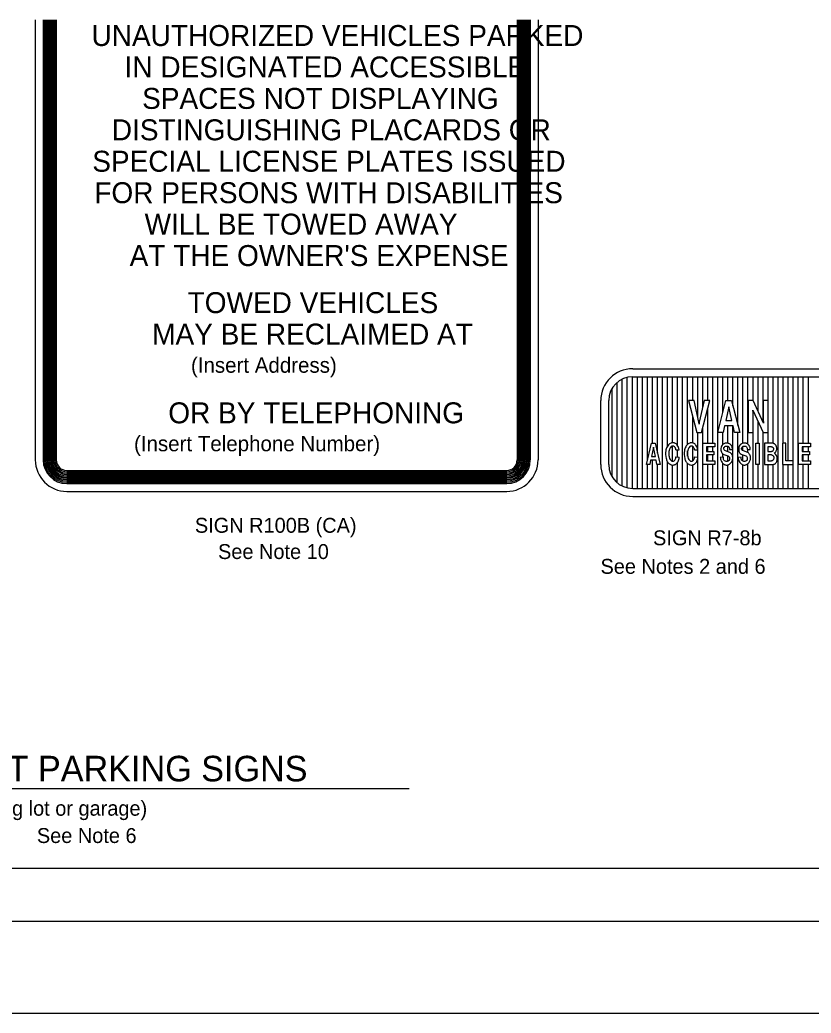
# Model space of a CAD drawing. Extents: x -893 to 867, y -474 to 712.
# Drawn here: x -92.1 to 279.6, y -474 to -7.6 of the extents above; entities that cross this region are included whole.
import ezdxf

# ---------------------------------------------------------------- set-up
doc = ezdxf.new("R2010")
doc.units = 0
for name, color, linetype in [('10 Sheet Format', 7, 'Continuous'), ('57 Undefined', 7, 'Continuous'), ('60 Nongeo Data', 7, 'Continuous')]:
    doc.layers.add(name, color=color, linetype=linetype)

msp = doc.modelspace()

# ---------------------------------------------------------------- linework, layer by layer
at = {"layer": '10 Sheet Format'}
msp.add_line((-813.45, -406.04), (811.54, -406.04), dxfattribs=at)
for points in [[(-893.46, -474.04), (866.54, -474.04), (866.54, 711.96), (-893.46, 711.96)], [(-863.43, 668.96), (836.57, 668.96), (836.57, -431.04), (-863.43, -431.04)], [(-863.43, 668.96), (836.57, 668.96), (836.57, -431.04), (-863.43, -431.04)]]:
    msp.add_lwpolyline(points, close=True, dxfattribs=at)
at = {"layer": '57 Undefined'}
msp.add_line((-189.65, -368.55), (90.8, -368.55), dxfattribs=at)
at = {"layer": '60 Nongeo Data'}
for p, q in [((-84.85, -7.58), (-84.85, -214.27)), ((-81.16, -7.58), (-81.16, -214.27)), ((-80.54, -7.58), (-80.54, -214.27)), ((-79.93, -7.58), (-79.93, -214.27)), ((-79.31, -7.58), (-79.31, -214.27)), ((-78.7, -7.58), (-78.7, -214.27)), ((-78.08, -7.58), (-78.08, -214.27)), ((-77.47, -7.58), (-77.47, -214.27)), ((-76.85, -7.58), (-76.85, -214.27)), ((-76.24, -7.58), (-76.24, -214.27)), ((-75.62, -7.58), (-75.62, -214.27)), ((-75.01, -7.58), (-75.01, -214.27)), ((141.53, -7.58), (141.53, -214.27)), ((142.14, -7.58), (142.14, -214.27)), ((142.76, -7.58), (142.76, -214.27)), ((143.37, -7.58), (143.37, -214.27)), ((143.99, -7.58), (143.99, -214.27)), ((144.6, -7.58), (144.6, -214.27)), ((145.22, -7.58), (145.22, -214.27)), ((145.83, -7.58), (145.83, -214.27)), ((146.45, -7.58), (146.45, -214.27)), ((147.07, -7.58), (147.07, -214.27)), ((147.68, -7.58), (147.68, -214.27)), ((151.37, -7.58), (151.37, -214.27)), ((195.8, -171.4), (285.8, -171.4)), ((190.92, -226.51), (190.92, -176.3)), ((193.28, -227.34), (193.28, -175.46)), ((195.64, -227.65), (195.64, -175.16)), ((195.8, -175.15), (285.8, -175.15)), ((198, -227.65), (198, -175.15)), ((200.36, -227.65), (200.36, -175.15)), ((202.73, -214.3), (202.73, -175.15)), ((205.09, -206.4), (205.09, -175.15)), ((207.45, -211), (207.45, -175.15)), ((209.81, -227.65), (209.81, -175.15)), ((212.18, -207.78), (212.18, -175.15)), ((214.54, -206.17), (214.54, -175.15)), ((216.9, -207.52), (216.9, -175.15)), ((219.26, -227.65), (219.26, -175.15)), ((221.62, -206.92), (221.62, -175.15)), ((223.99, -186.4), (223.99, -175.15)), ((226.35, -194.06), (226.35, -175.15)), ((228.71, -189.31), (228.71, -175.15)), ((231.07, -186.4), (231.07, -175.15)), ((233.43, -206.4), (233.43, -175.15)), ((235.8, -227.65), (235.8, -175.15)), ((238.16, -192.16), (238.16, -175.15)), ((240.52, -186.4), (240.52, -175.15)), ((242.88, -188.86), (242.88, -175.15)), ((245.25, -198.15), (245.25, -175.15)), ((247.61, -206.27), (247.61, -175.15)), ((249.97, -206.88), (249.97, -175.15)), ((252.33, -186.4), (252.33, -175.15)), ((254.69, -191.45), (254.69, -175.15)), ((257.06, -196.51), (257.06, -175.15)), ((259.42, -186.4), (259.42, -175.15)), ((261.78, -206.44), (261.78, -175.15)), ((264.14, -227.65), (264.14, -175.15)), ((266.51, -206.4), (266.51, -175.15)), ((268.87, -214.67), (268.87, -175.15)), ((271.23, -227.65), (271.23, -175.15)), ((273.59, -227.65), (273.59, -175.15)), ((275.95, -206.4), (275.95, -175.15)), ((278.32, -206.4), (278.32, -175.15)), ((186.19, -222.22), (186.19, -180.57)), ((188.55, -224.98), (188.55, -177.83)), ((180.8, -216.4), (180.8, -186.4)), ((184.55, -216.4), (184.55, -186.4)), ((259.51, -201.4), (259.51, -186.4)), ((231.07, -206.4), (231.07, -190.03)), ((223.99, -206.24), (223.99, -193.84)), ((228.71, -227.65), (228.71, -199.31)), ((240.52, -206.24), (240.52, -198.21)), ((242.88, -227.65), (242.88, -198.21)), ((254.69, -206.4), (254.69, -196.13)), ((226.35, -212.93), (226.35, -201.4)), ((238.16, -206.93), (238.16, -201.4)), ((245.25, -227.65), (245.25, -201.4)), ((252.33, -227.65), (252.33, -201.4)), ((257.06, -227.65), (257.06, -201.2)), ((259.42, -206.4), (259.42, -201.4)), ((214.54, -214.82), (214.54, -207.76)), ((216.9, -212.9), (216.9, -209.51)), ((223.99, -214.64), (223.99, -207.88)), ((231.07, -210.26), (231.07, -208.06)), ((233.43, -210.26), (233.43, -208.06)), ((240.52, -210.42), (240.52, -207.81)), ((247.61, -209.92), (247.61, -207.91)), ((249.97, -210.83), (249.97, -209.38)), ((275.95, -210.26), (275.95, -208.06)), ((278.32, -210.26), (278.32, -208.06)), ((205.09, -227.65), (205.09, -214.28)), ((221.62, -212.51), (221.62, -210.01)), ((226.35, -227.65), (226.35, -213.45)), ((231.07, -214.59), (231.07, -211.91)), ((233.43, -214.59), (233.43, -211.91)), ((238.16, -213.03), (238.16, -211.46)), ((240.52, -214.8), (240.52, -212.38)), ((247.61, -214.8), (247.61, -211.95)), ((275.95, -214.59), (275.95, -211.91)), ((278.32, -214.59), (278.32, -211.91)), ((-70.08, -219.19), (136.61, -219.19)), ((202.73, -227.65), (202.73, -216.4)), ((207.45, -227.65), (207.45, -216.4)), ((212.18, -227.65), (212.18, -215.05)), ((214.54, -227.65), (214.54, -216.64)), ((216.9, -227.65), (216.9, -215.28)), ((221.62, -227.65), (221.62, -215.89)), ((223.99, -227.65), (223.99, -216.55)), ((231.07, -227.65), (231.07, -216.4)), ((233.43, -227.65), (233.43, -216.4)), ((238.16, -227.65), (238.16, -215.81)), ((240.52, -227.65), (240.52, -216.55)), ((247.61, -227.65), (247.61, -216.54)), ((249.97, -227.65), (249.97, -215.95)), ((254.69, -227.65), (254.69, -216.4)), ((259.42, -227.65), (259.42, -216.4)), ((261.78, -227.65), (261.78, -216.34)), ((266.51, -227.65), (266.51, -216.4)), ((268.87, -227.65), (268.87, -216.4)), ((275.95, -227.65), (275.95, -216.4)), ((278.32, -227.65), (278.32, -216.4)), ((-70.08, -219.81), (136.61, -219.81)), ((-70.08, -220.42), (136.61, -220.42)), ((-70.08, -221.04), (136.61, -221.04)), ((-70.08, -221.65), (136.61, -221.65)), ((-70.08, -222.27), (136.61, -222.27)), ((-70.08, -222.88), (136.61, -222.88)), ((-70.08, -223.5), (136.61, -223.5)), ((-70.08, -224.11), (136.61, -224.11)), ((-70.08, -224.73), (136.61, -224.73)), ((-70.08, -225.34), (136.61, -225.34)), ((195.8, -227.65), (285.8, -227.65)), ((-70.08, -229.03), (136.61, -229.03)), ((195.8, -231.4), (285.8, -231.4))]:
    msp.add_line(p, q, dxfattribs=at)
for points in [[(222.09, -186.4), (225.91, -201.4), (228.18, -201.4), (231.99, -186.4), (229.36, -186.4), (227.09, -196.56), (227, -197.39), (226.91, -196.56), (224.64, -186.4), (222.09, -186.4)], [(235.81, -201.4), (239.62, -186.4), (242.26, -186.4), (246.07, -201.4), (243.62, -201.4), (242.98, -198.21), (238.99, -198.21), (238.26, -201.4), (235.81, -201.4)], [(249.98, -186.4), (249.98, -201.4), (252.34, -201.4), (252.34, -192.07), (252.25, -190.89), (257.15, -201.4), (259.51, -201.4), (259.51, -186.4), (257.15, -186.4), (257.15, -195.26), (257.24, -196.91), (252.34, -186.4), (249.98, -186.4)], [(240.99, -189.24), (239.53, -195.73), (242.44, -195.73), (240.99, -189.24)], [(202.21, -216.4), (204.65, -206.4), (206.33, -206.4), (208.77, -216.4), (207.2, -216.4), (206.8, -214.28), (204.24, -214.28), (203.78, -216.4), (202.21, -216.4)], [(205.52, -208.29), (204.59, -212.62), (206.45, -212.62), (205.52, -208.29)], [(217.58, -209.47), (217.52, -208.92), (217.35, -208.37), (217.18, -207.98), (217.06, -207.74), (216.77, -207.35), (216.6, -207.11), (216.36, -206.87), (216.19, -206.72), (215.96, -206.56), (215.67, -206.4), (215.49, -206.32), (215.26, -206.24), (214.8, -206.17), (214.57, -206.17), (214.1, -206.24), (213.87, -206.32), (213.35, -206.56), (213.12, -206.72), (212.83, -206.95), (212.59, -207.19), (212.25, -207.66), (211.96, -208.13), (211.72, -208.61), (211.55, -209.08), (211.43, -209.55), (211.38, -209.94), (211.32, -210.26), (211.26, -210.65), (211.26, -211.2), (211.26, -211.91), (211.32, -212.46), (211.38, -212.86), (211.49, -213.41), (211.61, -213.88), (211.72, -214.2), (211.9, -214.59), (212.07, -214.91), (212.3, -215.22), (212.54, -215.54), (212.83, -215.85), (213, -216.01), (213.12, -216.09), (213.35, -216.24), (213.58, -216.4), (213.81, -216.48), (213.99, -216.56), (214.45, -216.64), (214.74, -216.64), (215.2, -216.56), (215.44, -216.48), (215.67, -216.4), (215.84, -216.32), (216.07, -216.17), (216.19, -216.09), (216.36, -215.93), (216.6, -215.69), (216.71, -215.54), (216.83, -215.38), (216.94, -215.22), (217.12, -214.91), (217.29, -214.51), (217.47, -214.04), (217.58, -213.57), (217.64, -212.94)], [(216.07, -209.55), (216.02, -209), (215.96, -208.84), (215.84, -208.53), (215.67, -208.29), (215.55, -208.13), (215.44, -208.06), (215.26, -207.9), (215.09, -207.82), (214.86, -207.74), (214.68, -207.74), (214.22, -207.82), (213.93, -207.98), (213.52, -208.37), (213.41, -208.53), (213.23, -208.84), (213.06, -209.31), (212.94, -209.63), (212.88, -209.94), (212.83, -210.18), (212.77, -210.65), (212.77, -211.05), (212.77, -211.13), (212.77, -211.52), (212.77, -211.76), (212.83, -212.23), (212.88, -212.62), (212.94, -212.94), (213.06, -213.25), (213.17, -213.57), (213.41, -214.04), (213.75, -214.43), (214.04, -214.67), (214.22, -214.75), (214.57, -214.83), (214.74, -214.83), (215.03, -214.75), (215.32, -214.59), (215.55, -214.43), (215.78, -214.12), (215.96, -213.8), (216.07, -213.49), (216.13, -212.86)], [(216.07, -209.55), (217.58, -209.47)], [(226.34, -209.47), (226.28, -208.92), (226.11, -208.37), (225.93, -207.98), (225.82, -207.74), (225.53, -207.35), (225.35, -207.11), (225.12, -206.87), (224.95, -206.72), (224.71, -206.56), (224.42, -206.4), (224.25, -206.32), (224.02, -206.24), (223.55, -206.17), (223.32, -206.17), (222.86, -206.24), (222.63, -206.32), (222.1, -206.56), (221.87, -206.72), (221.58, -206.95), (221.35, -207.19), (221, -207.66), (220.71, -208.13), (220.48, -208.61), (220.31, -209.08), (220.19, -209.55), (220.13, -209.94), (220.07, -210.26), (220.02, -210.65), (220.02, -211.2), (220.02, -211.91), (220.07, -212.46), (220.13, -212.86), (220.25, -213.41), (220.36, -213.88), (220.48, -214.2), (220.65, -214.59), (220.83, -214.91), (221.06, -215.22), (221.29, -215.54), (221.58, -215.85), (221.76, -216.01), (221.87, -216.09), (222.1, -216.24), (222.34, -216.4), (222.57, -216.48), (222.74, -216.56), (223.21, -216.64), (223.5, -216.64), (223.96, -216.56), (224.19, -216.48), (224.42, -216.4), (224.6, -216.32), (224.83, -216.17), (224.95, -216.09), (225.12, -215.93), (225.35, -215.69), (225.47, -215.54), (225.58, -215.38), (225.7, -215.22), (225.87, -214.91), (226.05, -214.51), (226.22, -214.04), (226.34, -213.57), (226.4, -212.94)], [(224.83, -209.55), (224.77, -209), (224.71, -208.84), (224.6, -208.53), (224.42, -208.29), (224.31, -208.13), (224.19, -208.06), (224.02, -207.9), (223.84, -207.82), (223.61, -207.74), (223.44, -207.74), (222.97, -207.82), (222.68, -207.98), (222.28, -208.37), (222.16, -208.53), (221.99, -208.84), (221.81, -209.31), (221.7, -209.63), (221.64, -209.94), (221.58, -210.18), (221.52, -210.65), (221.52, -211.05), (221.52, -211.13), (221.52, -211.52), (221.52, -211.76), (221.58, -212.23), (221.64, -212.62), (221.7, -212.94), (221.81, -213.25), (221.93, -213.57), (222.16, -214.04), (222.51, -214.43), (222.8, -214.67), (222.97, -214.75), (223.32, -214.83), (223.5, -214.83), (223.79, -214.75), (224.08, -214.59), (224.31, -214.43), (224.54, -214.12), (224.71, -213.8), (224.83, -213.49), (224.89, -212.86)], [(224.83, -209.55), (226.34, -209.47)], [(228.77, -216.4), (228.77, -206.4), (234.46, -206.4), (234.46, -208.06), (230.45, -208.06), (230.45, -210.26), (233.93, -210.26), (233.93, -211.91), (230.45, -211.91), (230.45, -214.59), (234.46, -214.59), (234.46, -216.4), (228.77, -216.4)], [(238.05, -207.03), (237.82, -207.27), (237.53, -207.74), (237.36, -208.29), (237.24, -208.92), (237.24, -209.63), (237.3, -210.1), (237.47, -210.65), (237.7, -210.97), (237.94, -211.28), (238.34, -211.6), (238.69, -211.76), (240.54, -212.39), (240.83, -212.54), (241.12, -212.78), (241.3, -213.17), (241.3, -213.57), (241.3, -213.8)], [(238.05, -207.03), (238.23, -206.87), (238.4, -206.72), (238.52, -206.64), (238.75, -206.48), (239.1, -206.32), (239.33, -206.24), (239.73, -206.17), (239.85, -206.17), (240.08, -206.17), (240.54, -206.24), (240.72, -206.32), (240.89, -206.4), (241.18, -206.56), (241.41, -206.72), (241.53, -206.8), (241.7, -206.95)], [(238.63, -209), (238.63, -208.76), (238.69, -208.45), (238.86, -208.21), (239.15, -207.98), (239.38, -207.82), (239.56, -207.74), (239.85, -207.74), (240.2, -207.74), (240.54, -207.82), (240.78, -207.98), (240.95, -208.13), (241.12, -208.45), (241.24, -208.76), (241.3, -209.39)], [(242.63, -214.43), (242.69, -214.35), (242.75, -214.04), (242.81, -213.65), (242.81, -213.25), (242.81, -213.02), (242.75, -212.7), (242.63, -212.23), (242.57, -211.99), (242.4, -211.68), (242.23, -211.36), (242.05, -211.2), (241.82, -210.97), (241.47, -210.73), (241.01, -210.57), (240.72, -210.5), (239.44, -210.02), (239.04, -209.79), (238.86, -209.63), (238.75, -209.47), (238.63, -209.24), (238.63, -209)], [(241.3, -209.39), (242.69, -209.31), (242.63, -208.92), (242.57, -208.53), (242.46, -208.13), (242.34, -207.9), (242.17, -207.5), (241.99, -207.27), (241.7, -206.95)], [(246.4, -207.03), (246.17, -207.27), (245.88, -207.74), (245.71, -208.29), (245.59, -208.92), (245.59, -209.63), (245.65, -210.1), (245.82, -210.65), (246.05, -210.97), (246.29, -211.28), (246.69, -211.6), (247.04, -211.76), (248.9, -212.39), (249.19, -212.54), (249.47, -212.78), (249.65, -213.17), (249.65, -213.57), (249.65, -213.8)], [(246.4, -207.03), (246.58, -206.87), (246.75, -206.72), (246.87, -206.64), (247.1, -206.48), (247.45, -206.32), (247.68, -206.24), (248.08, -206.17), (248.2, -206.17), (248.43, -206.17), (248.9, -206.24), (249.07, -206.32), (249.24, -206.4), (249.53, -206.56), (249.76, -206.72), (249.88, -206.8), (250.05, -206.95)], [(246.98, -209), (246.98, -208.76), (247.04, -208.45), (247.21, -208.21), (247.5, -207.98), (247.74, -207.82), (247.91, -207.74), (248.2, -207.74), (248.55, -207.74), (248.9, -207.82), (249.13, -207.98), (249.3, -208.13), (249.47, -208.45), (249.59, -208.76), (249.65, -209.39)], [(250.98, -214.43), (251.04, -214.35), (251.1, -214.04), (251.16, -213.65), (251.16, -213.25), (251.16, -213.02), (251.1, -212.7), (250.98, -212.23), (250.92, -211.99), (250.75, -211.68), (250.58, -211.36), (250.4, -211.2), (250.17, -210.97), (249.82, -210.73), (249.36, -210.57), (249.07, -210.5), (247.79, -210.02), (247.39, -209.79), (247.21, -209.63), (247.1, -209.47), (246.98, -209.24), (246.98, -209)], [(249.65, -209.39), (251.04, -209.31), (250.98, -208.92), (250.92, -208.53), (250.81, -208.13), (250.69, -207.9), (250.52, -207.5), (250.34, -207.27), (250.05, -206.95)], [(253.65, -216.4), (253.65, -206.4), (255.27, -206.4), (255.27, -216.4), (253.65, -216.4)], [(261.36, -206.4), (257.77, -206.4), (257.77, -216.4), (261.13, -216.4)], [(261.01, -208.06), (259.33, -208.06), (259.33, -210.34), (261.01, -210.34)], [(261.01, -208.06), (261.3, -208.13), (261.48, -208.21), (261.59, -208.29), (261.65, -208.37), (261.77, -208.53), (261.88, -208.76), (261.94, -209), (261.94, -209.31), (261.83, -209.71), (261.71, -209.94), (261.59, -210.1), (261.48, -210.18), (261.3, -210.26), (261.01, -210.34)], [(261.13, -216.4), (261.36, -216.4), (261.88, -216.32), (262.17, -216.24), (262.41, -216.17), (262.58, -216.09), (262.7, -216.01), (262.87, -215.85), (263.1, -215.61), (263.22, -215.46), (263.33, -215.22), (263.45, -214.98), (263.51, -214.83), (263.62, -214.43), (263.68, -214.12), (263.68, -213.96), (263.68, -213.33), (263.62, -212.94), (263.57, -212.7), (263.51, -212.46), (263.39, -212.23), (263.28, -211.99), (262.93, -211.52), (262.75, -211.36), (262.58, -211.2), (262.46, -211.13), (262.29, -211.05), (262.46, -210.97), (262.58, -210.89), (262.75, -210.73), (262.99, -210.5), (263.04, -210.42), (263.16, -210.18), (263.28, -209.94), (263.39, -209.63), (263.45, -209.31), (263.45, -209.16), (263.45, -208.53), (263.39, -208.21), (263.33, -207.9), (263.28, -207.74), (263.22, -207.66), (263.16, -207.5), (262.99, -207.27), (262.87, -207.11), (262.7, -206.95), (262.52, -206.8), (262.41, -206.72), (262.29, -206.64), (262.12, -206.56), (261.94, -206.48), (261.65, -206.4), (261.36, -206.4)], [(266.12, -206.4), (266.12, -216.4), (271.22, -216.4), (271.22, -214.67), (267.74, -214.67), (267.74, -206.4), (266.12, -206.4)], [(273.71, -216.4), (273.71, -206.4), (279.4, -206.4), (279.4, -208.06), (275.4, -208.06), (275.4, -210.26), (278.88, -210.26), (278.88, -211.91), (275.4, -211.91), (275.4, -214.59), (279.4, -214.59), (279.4, -216.4), (273.71, -216.4)], [(216.13, -212.86), (217.64, -212.94)], [(224.89, -212.86), (226.4, -212.94)], [(238.4, -213.25), (238.4, -213.02), (236.95, -213.09)], [(236.95, -213.09), (237.01, -213.41), (237.07, -213.72), (237.12, -214.04), (237.18, -214.2), (237.24, -214.35), (237.36, -214.59), (237.47, -214.91), (237.53, -214.98), (237.76, -215.38), (238.05, -215.69), (238.34, -216.01), (238.46, -216.09), (238.69, -216.24), (238.81, -216.32), (238.98, -216.4), (239.1, -216.48), (239.33, -216.56), (239.73, -216.64), (239.91, -216.64), (240.08, -216.64), (240.49, -216.56), (240.78, -216.48), (240.95, -216.4), (241.24, -216.24), (241.47, -216.09), (241.65, -215.93), (241.82, -215.77), (241.94, -215.61), (242.11, -215.38), (242.23, -215.22), (242.4, -214.91), (242.52, -214.67), (242.63, -214.43)], [(240.66, -214.75), (240.43, -214.83), (240.14, -214.91), (239.85, -214.91), (239.67, -214.91), (239.33, -214.83), (238.98, -214.67), (238.81, -214.51), (238.63, -214.28), (238.52, -214.04), (238.46, -213.8), (238.4, -213.49), (238.4, -213.25)], [(241.3, -213.8), (241.3, -214.04), (241.18, -214.35), (241.07, -214.51), (240.66, -214.75)], [(246.75, -213.25), (246.75, -213.02), (245.3, -213.09)], [(245.3, -213.09), (245.36, -213.41), (245.42, -213.72), (245.47, -214.04), (245.53, -214.2), (245.59, -214.35), (245.71, -214.59), (245.82, -214.91), (245.88, -214.98), (246.11, -215.38), (246.4, -215.69), (246.69, -216.01), (246.81, -216.09), (247.04, -216.24), (247.16, -216.32), (247.33, -216.4), (247.45, -216.48), (247.68, -216.56), (248.08, -216.64), (248.26, -216.64), (248.43, -216.64), (248.84, -216.56), (249.13, -216.48), (249.3, -216.4), (249.59, -216.24), (249.82, -216.09), (250, -215.93), (250.17, -215.77), (250.29, -215.61), (250.46, -215.38), (250.58, -215.22), (250.75, -214.91), (250.87, -214.67), (250.98, -214.43)], [(249.01, -214.75), (248.78, -214.83), (248.49, -214.91), (248.2, -214.91), (248.03, -214.91), (247.68, -214.83), (247.33, -214.67), (247.16, -214.51), (246.98, -214.28), (246.87, -214.04), (246.81, -213.8), (246.75, -213.49), (246.75, -213.25)], [(249.65, -213.8), (249.65, -214.04), (249.53, -214.35), (249.42, -214.51), (249.01, -214.75)], [(260.96, -211.91), (259.33, -211.91), (259.33, -214.67), (260.96, -214.67)], [(260.96, -211.91), (261.3, -211.99), (261.48, -212.07), (261.59, -212.15), (261.71, -212.23), (261.83, -212.39), (261.94, -212.54), (262, -212.7), (262.06, -212.86), (262.12, -213.09), (262.12, -213.33), (262.06, -213.65), (262, -213.88), (261.94, -214.04), (261.83, -214.2), (261.77, -214.28), (261.65, -214.43), (261.48, -214.51), (261.36, -214.59), (261.13, -214.67), (260.96, -214.67)]]:
    msp.add_lwpolyline(points, dxfattribs=at)
for centre, radius, start, end in [((195.8, -186.4), 15, 90, 180), ((195.8, -186.4), 11.25, 90, 180), ((-70.08, -214.27), 14.76, 180, 270), ((-70.08, -214.27), 11.07, 180, 270), ((-70.08, -214.27), 10.46, 180, 270), ((-70.08, -214.27), 9.84, 180, 270), ((-70.08, -214.27), 9.23, 180, 270), ((-70.08, -214.27), 8.61, 180, 270), ((-70.08, -214.27), 8, 180, 270), ((-70.08, -214.27), 7.38, 180, 270), ((-70.08, -214.27), 6.77, 180, 270), ((-70.08, -214.27), 6.15, 180, 270), ((-70.08, -214.27), 5.54, 180, 270), ((-70.08, -214.27), 4.92, 180, 270), ((136.61, -214.27), 14.76, 270, 0), ((136.61, -214.27), 11.07, 270, 0), ((136.61, -214.27), 4.92, 270, 0), ((136.61, -214.27), 10.46, 270, 0), ((136.61, -214.27), 9.84, 270, 0), ((136.61, -214.27), 9.23, 270, 0), ((136.61, -214.27), 8.61, 270, 0), ((136.61, -214.27), 8, 270, 0), ((136.61, -214.27), 7.38, 270, 0), ((136.61, -214.27), 6.77, 270, 0), ((136.61, -214.27), 6.15, 270, 0), ((136.61, -214.27), 5.54, 270, 0), ((195.8, -216.4), 15, 180, 270), ((195.8, -216.4), 11.25, 180, 270)]:
    msp.add_arc(centre, radius, start, end, dxfattribs=at)

# ---------------------------------------------------------------- texts
at = {"layer": '57 Undefined'}
for s, height, p in [('SIGN R100B (CA)', 7, (-9.87, -248.45)), ('SIGN R7-8b', 7, (205.37, -254.32)), ('See Note 10', 7, (1, -260.78)), ('See Notes 2 and 6', 7, (180.69, -267.73)), ('OFF-STREET PARKING SIGNS', 12, (-188.78, -365.2)), ('(Parking lot or garage)', 7, (-125.42, -381.33)), ('See Note 6', 7, (-84.11, -394.15))]:
    msp.add_text(s, height=height, dxfattribs=at).set_placement(p)
at = {"layer": '60 Nongeo Data'}
for s, height, p in [('UNAUTHORIZED VEHICLES PARKED', 9.8425, (-58.45, -19.85)), ('IN DESIGNATED ACCESSIBLE', 9.8425, (-42.92, -34.61)), ('SPACES NOT DISPLAYING', 9.8425, (-34.67, -49.38)), ('DISTINGUISHING PLACARDS OR', 9.8425, (-48.9, -64.14)), ('SPECIAL LICENSE PLATES ISSUED', 9.8425, (-58.09, -78.9)), ('FOR PERSONS WITH DISABILITIES', 9.8425, (-57.13, -93.67)), ('WILL BE TOWED AWAY ', 9.8425, (-33.49, -108.43)), ("AT THE OWNER'S EXPENSE", 9.8425, (-40.53, -123.19)), ('TOWED VEHICLES', 9.8425, (-13.3, -145.3)), ('MAY BE RECLAIMED AT', 9.8425, (-29.94, -160.06)), ('(Insert Address)', 7.2009, (-11.72, -173.31)), ('OR BY TELEPHONING', 9.8425, (-22.38, -197.05)), ('(Insert Telephone Number)', 7.2009, (-38.47, -210.18))]:
    msp.add_text(s, height=height, dxfattribs=at).set_placement(p)

doc.saveas('drawing.dxf')
